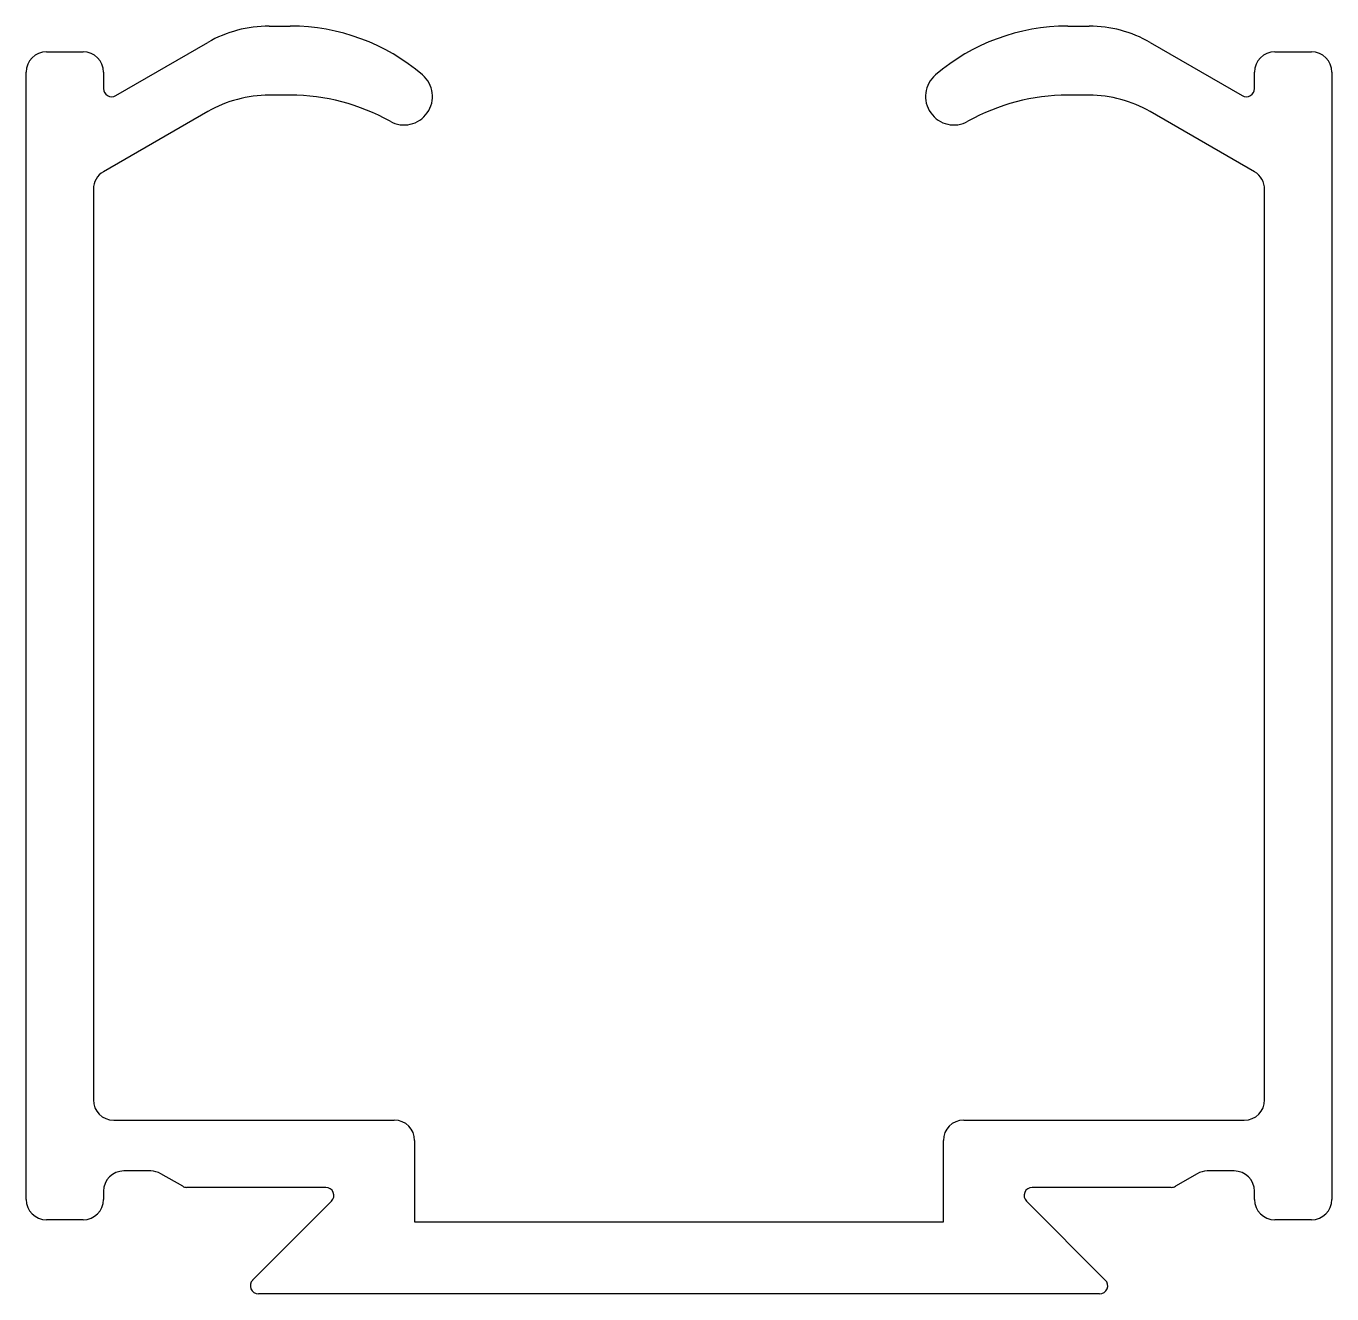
# Model space of a CAD drawing. Extents: x -13.7 to 18.4, y 11.7 to 42.9.
import ezdxf

# ---------------------------------------------------------------- set-up
doc = ezdxf.new("R2010")
doc.units = 0
doc.layers.get('0').update_dxf_attribs({"linetype": 'CONTINUOUS'})

msp = doc.modelspace()

# ---------------------------------------------------------------- linework, layer by layer
for p, q in [((-7.689, 42.855), (-7.168, 42.855)), ((11.946, 42.855), (12.472, 42.855)), ((-11.461, 41.145), (-9.195, 42.453)), ((13.972, 42.453), (16.239, 41.145)), ((-13.164, 42.223), (-12.261, 42.223)), ((17.039, 42.223), (17.942, 42.223)), ((-13.664, 13.988), (-13.664, 41.723)), ((-11.761, 41.723), (-11.761, 41.318)), ((16.539, 41.318), (16.539, 41.723)), ((18.442, 41.723), (18.442, 13.988)), ((-7.168, 41.155), (-7.689, 41.155)), ((12.478, 41.155), (11.946, 41.155)), ((-9.195, 40.753), (-11.761, 39.272)), ((16.539, 39.272), (13.972, 40.753)), ((-12.011, 38.841), (-12.011, 16.438)), ((16.789, 16.438), (16.789, 38.836)), ((-11.511, 15.938), (-4.611, 15.938)), ((9.389, 15.938), (16.289, 15.938)), ((-4.111, 15.438), (-4.111, 13.438)), ((8.889, 13.438), (8.889, 15.438)), ((-10.601, 14.688), (-11.261, 14.688)), ((-9.815, 14.311), (-10.351, 14.621)), ((15.129, 14.621), (14.593, 14.311)), ((16.039, 14.688), (15.379, 14.688)), ((-11.761, 14.188), (-11.761, 13.988)), ((-6.297, 14.285), (-9.715, 14.285)), ((14.493, 14.285), (11.075, 14.285)), ((16.539, 13.988), (16.539, 14.188)), ((-8.094, 12.005), (-6.156, 13.943)), ((10.934, 13.943), (12.871, 12.005)), ((-12.261, 13.488), (-13.164, 13.488)), ((17.942, 13.488), (17.039, 13.488)), ((-4.111, 13.438), (8.889, 13.438)), ((12.73, 11.664), (-7.952, 11.664))]:
    msp.add_line(p, q)
for centre, radius, start, end in [((-7.695, 39.855), 3, 89.8993, 120), ((-7.168, 37.855), 5, 49.457, 90), ((11.946, 37.855), 5, 90, 130.543), ((12.472, 39.855), 3, 60, 90), ((-13.164, 41.723), 0.5, 90, 180), ((-12.261, 41.723), 0.5, 360, 90), ((17.039, 41.723), 0.5, 90, 180), ((17.942, 41.723), 0.5, 360, 90), ((-4.373, 41.123), 0.7, 240.6354, 49.457), ((9.151, 41.123), 0.7, 130.543, 299.3646), ((-11.561, 41.318), 0.2, 180, 300), ((-7.695, 38.155), 3, 89.8993, 120), ((-7.168, 36.155), 5, 60.6354, 90), ((11.946, 36.155), 5, 90, 119.3646), ((12.472, 38.155), 3, 60, 89.8993), ((16.339, 41.318), 0.2, 240, 360), ((-11.511, 38.839), 0.5, 120, 179.719), ((16.289, 38.839), 0.5, 359.719, 60), ((-11.511, 16.438), 0.5, 180, 270), ((16.289, 16.438), 0.5, 270, 0), ((-4.611, 15.438), 0.5, 0, 90), ((9.389, 15.438), 0.5, 90, 180), ((-11.261, 14.188), 0.5, 90, 180), ((-10.601, 14.188), 0.5, 60, 90), ((15.379, 14.188), 0.5, 90, 120), ((16.039, 14.188), 0.5, 0, 90), ((-9.715, 14.485), 0.2, 240, 270), ((-6.297, 14.085), 0.2, 315, 90), ((11.075, 14.085), 0.2, 90, 225), ((14.493, 14.485), 0.2, 270, 300), ((-13.164, 13.988), 0.5, 180, 270), ((-12.261, 13.988), 0.5, 270, 0), ((17.039, 13.988), 0.5, 180, 270), ((17.942, 13.988), 0.5, 270, 0), ((-7.952, 11.864), 0.2, 135, 270), ((12.73, 11.864), 0.2, 270, 45)]:
    msp.add_arc(centre, radius, start, end)

doc.saveas('drawing.dxf')
